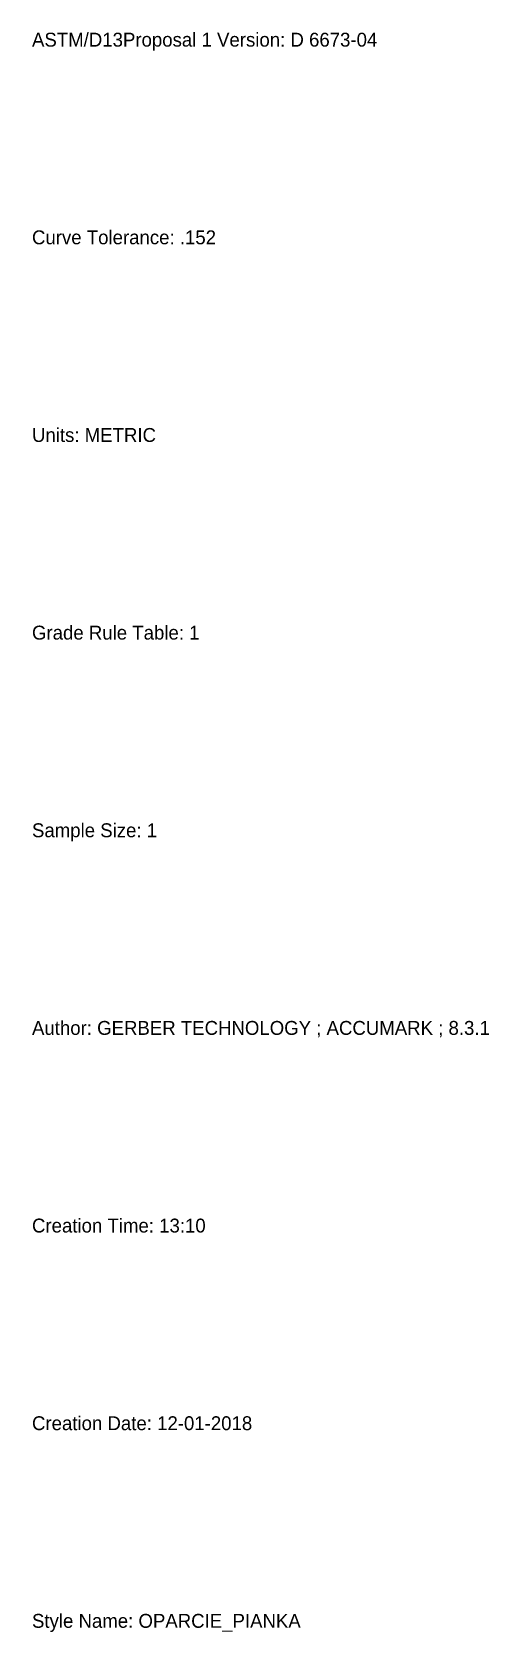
# Model space of a CAD drawing. Extents: x 0 to 1362, y 0 to 982.
# Drawn here: x 0 to 8.21, y -0.08 to 28.71 of the extents above; entities outside this region: 1.
import ezdxf

# ---------------------------------------------------------------- set-up
doc = ezdxf.new("R2010")
doc.units = 0
doc.layers.get('0').update_dxf_attribs({"linetype": 'CONTINUOUS'})
doc.layers.add('1', color=7, linetype='CONTINUOUS')

msp = doc.modelspace()

# ---------------------------------------------------------------- linework, layer by layer
at = {"color": 7, "linetype": 'BYBLOCK'}
msp.add_lwpolyline([(1155.736, 439.794), (1026.321, 439.794), (949.805, 981.878, 0.092624), (1155.736, 941.16, 0.092624), (1361.667, 981.878), (1285.151, 439.794)], format="xyb", close=True, dxfattribs=at)

# ---------------------------------------------------------------- texts
at = {"layer": '1'}
for s, p in [('ASTM/D13Proposal 1 Version: D 6673-04', (0, 28.448)), ('Curve Tolerance: .152', (0, 24.892)), ('Units: METRIC', (0, 21.336)), ('Grade Rule Table: 1', (0, 17.78)), ('Sample Size: 1', (0, 14.224)), ('Author: GERBER TECHNOLOGY ; ACCUMARK ; 8.3.1', (0, 10.668)), ('Creation Time: 13:10', (0, 7.112)), ('Creation Date: 12-01-2018', (0, 3.556)), ('Style Name: OPARCIE_PIANKA', (0, 0))]:
    msp.add_text(s, height=0.25, dxfattribs=at).set_placement(p)

doc.saveas('drawing.dxf')
